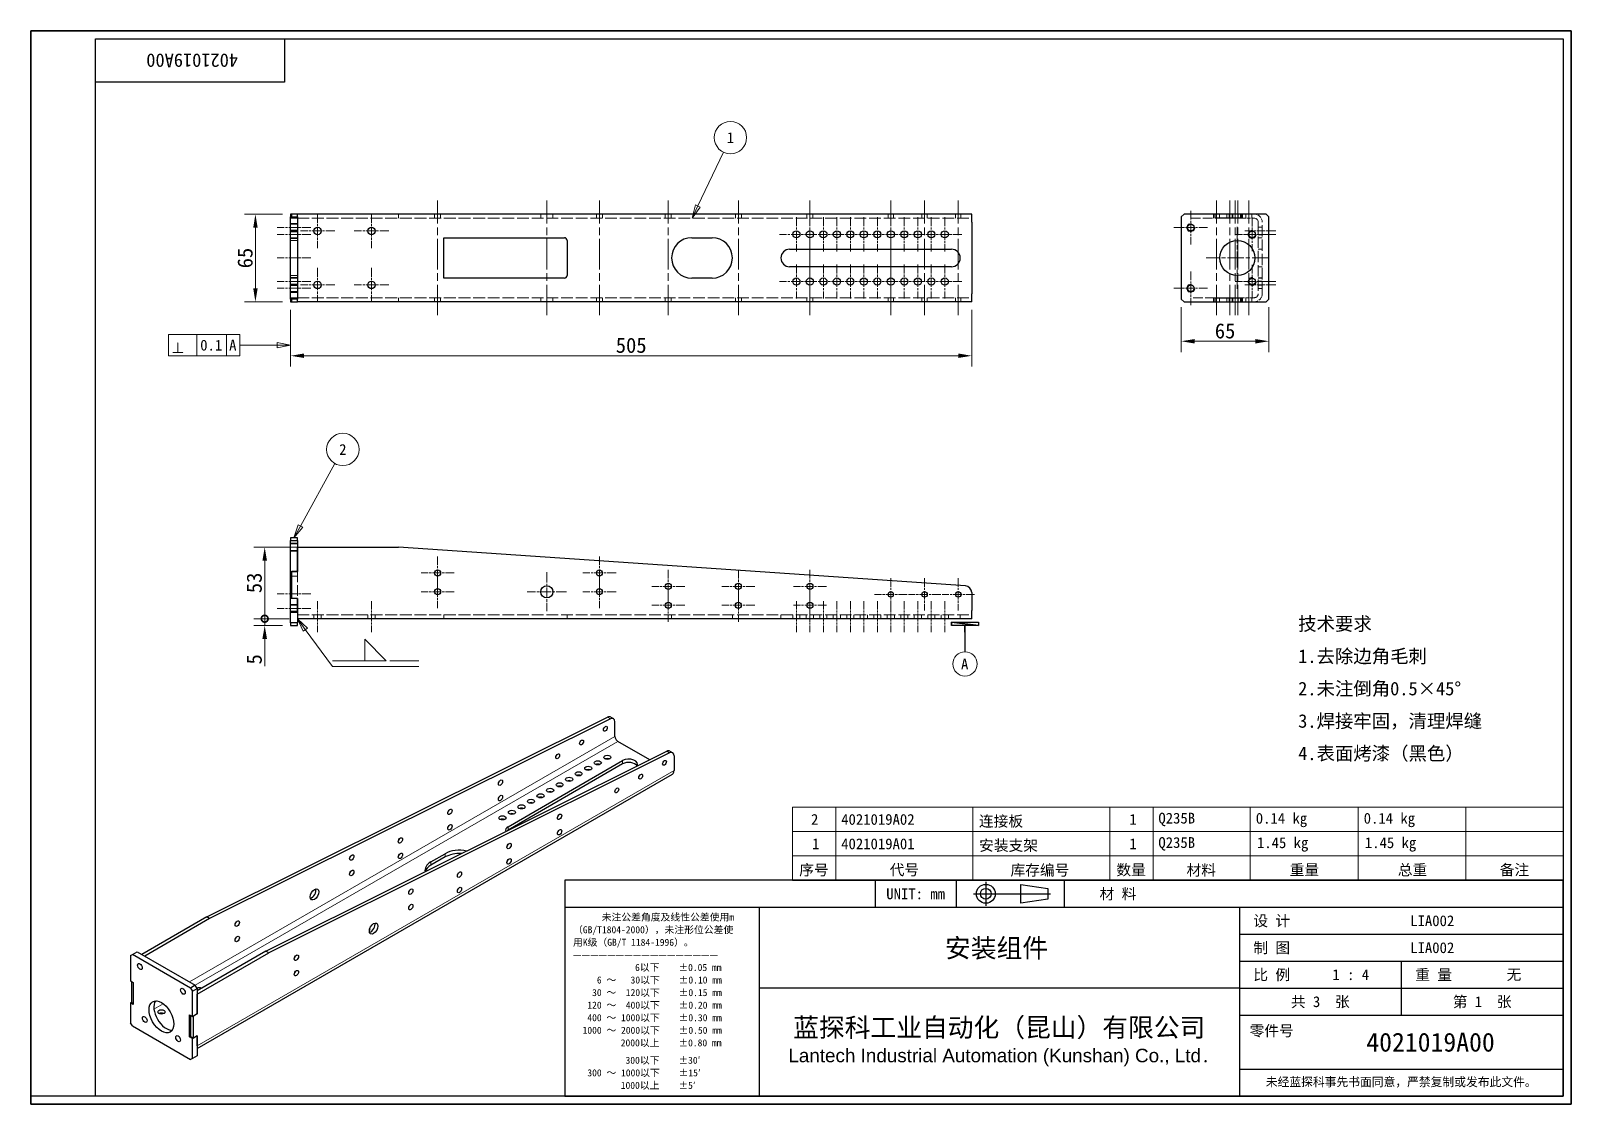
# Model space of a CAD drawing. Header units: millimetres. Extents: x 24 to 1166, y 22 to 818.
import ezdxf
from ezdxf.enums import TextEntityAlignment as Align

# ---------------------------------------------------------------- set-up
doc = ezdxf.new("R2010")
doc.units = ezdxf.units.MM
doc.header["$LTSCALE"] = 4
doc.linetypes.add('CHAIN', pattern=[0.3543, 0.2362, -0.0295, 0.0591, -0.0295])
doc.linetypes.add('DASHED', pattern=[0.2067, 0.1654, -0.0413])
for name, color, linetype, lineweight in [('1', 7, 'Continuous', 18), ('可见 (ISO)', 7, 'Continuous', 25), ('可见窄的 (ISO)', 7, 'Continuous', 18), ('图框 (ISO)', 7, 'Continuous', 35), ('标题 (ISO)', 7, 'Continuous', 25)]:
    doc.layers.add(name, color=color, linetype=linetype, lineweight=lineweight)
for name, color, linetype, lineweight, true_color in [('中心标记 (ISO)', 1, 'CHAIN', 18, 0xff0000), ('中心线 (ISO)', 1, 'CHAIN', 18, 0xff0000), ('尺寸 (ISO)', 7, 'Continuous', 18, 0x008000), ('符号 (ISO)', 7, 'Continuous', 18, 0x008000), ('隐藏 (ISO)', 5, 'DASHED', 18, 0x0000ff)]:
    doc.layers.add(name, color=color, linetype=linetype, lineweight=lineweight, true_color=true_color)
doc.styles.add('文本样式100', font='AIGDT___.TTF')
doc.styles.add('文本样式164', font='SimSun.ttf')
doc.styles.add('文本样式165', font='SimSun.ttf')
doc.styles.add('文本样式74', font='SimSun.ttf')
doc.styles.add('最新国标', font='simfang.ttf')
doc.styles.add('注释文本 (ISO)', font='simfang.ttf')
doc.dimstyles.new('默认 (GB)', dxfattribs={"dimscale": 4, "dimtxt": 2.8, "dimasz": 2.5, "dimexe": 2, "dimexo": 1.5, "dimgap": 0.5, "dimtad": 1, "dimtoh": 1, "dimdsep": 46, "dimtxsty": '最新国标', "dimcen": 0.09, "dimdle": 10, "dimclrd": 256, "dimclre": 256, "dimclrt": 256, "dimaunit": 1, "dimadec": 3, "dimazin": 2, "dimtfac": 0.535714, "dimtmove": 0, "dimatfit": 3, "dimfxl": 0, "dimtolj": 1, "dimtzin": 0, "dimlwd": -1, "dimlwe": -1, "dimarcsym": 0})

# ---------------------------------------------------------------- blocks, each defined once
blk = doc.blocks.new('图框 最新国标')
at = {"layer": '图框 (ISO)'}
for p, q in [((6, 7), (6, 204.5)), ((6, 204.5), (291.5, 204.5)), ((291.5, 204.5), (291.5, 5.5)), ((6, 7), (6, 5.5)), ((6, 7), (6, 5.5)), ((291.5, 5.5), (6, 5.5))]:
    blk.add_line(p, q, dxfattribs=at)
at = {"layer": '图框 (ISO)', "color": 7, "linetype": 'Continuous', "lineweight": 25}
for p, q in [((18, 203), (290, 203)), ((18, 7), (18, 203)), ((18, 203), (290, 203)), ((53, 203), (53, 195)), ((290, 203), (290, 7)), ((290, 203), (290, 7)), ((53, 195), (18, 195)), ((290, 7), (6, 7)), ((290, 7), (18, 7))]:
    blk.add_line(p, q, dxfattribs=at)
at = {"layer": '图框 (ISO)', "style": '文本样式74'}
blk.add_attdef('零件代号_001', (44.41, 200.25), '', height=2.5, rotation=180, dxfattribs=at)
blk = doc.blocks.new('标题栏 最新国标')
at = {"layer": '标题 (ISO)'}
for p, q in [((381.98, -183.84), (196.98, -183.84)), ((196.98, -183.84), (196.98, -223.84)), ((254.48, -183.84), (254.48, -188.84)), ((269.48, -183.84), (269.48, -188.84)), ((281.48, -188.09), (281.48, -184.59)), ((281.48, -184.59), (286.48, -185.34)), ((286.48, -185.34), (286.48, -187.34)), ((289.48, -183.84), (289.48, -188.84)), ((381.98, -223.84), (381.98, -183.84)), ((383.48, -183.84), (383.48, -225.34)), ((286.48, -187.34), (281.48, -188.09)), ((196.98, -188.84), (381.98, -188.84)), ((232.98, -188.84), (232.98, -223.84)), ((321.98, -188.84), (321.98, -223.84)), ((321.98, -193.84), (381.98, -193.84)), ((321.98, -198.84), (381.98, -198.84)), ((351.98, -198.84), (351.98, -208.84)), ((321.98, -203.84), (232.98, -203.84)), ((321.98, -203.84), (381.98, -203.84)), ((321.98, -208.84), (381.98, -208.84)), ((321.98, -218.84), (381.98, -218.84)), ((196.98, -223.84), (381.98, -223.84)), ((383.48, -225.34), (196.98, -225.34))]:
    blk.add_line(p, q, dxfattribs=at)
at = {"layer": '标题 (ISO)', "linetype": 'CHAIN', "ltscale": 5.000333}
blk.add_line((274.98, -184.09), (274.98, -188.59), dxfattribs=at)
at = {"layer": '标题 (ISO)', "linetype": 'CHAIN', "ltscale": 15.834605}
blk.add_line((272.73, -186.34), (286.98, -186.34), dxfattribs=at)
at = {"layer": '标题 (ISO)'}
for radius in [1.75, 1]:
    blk.add_circle((274.98, -186.34), radius, dxfattribs=at)
at = {"layer": '1', "style": '文本样式164'}
for s, p in [('UNIT: mm', (261.98, -186.34)), ('材 料', (299.48, -186.34)), ('设 计', (327.98, -191.34)), ('制 图', (327.98, -196.34)), ('比 例', (327.98, -201.34)), ('重 量', (357.98, -201.34)), ('共 3  张', (336.98, -206.34)), ('第 1  张', (366.98, -206.34))]:
    blk.add_text(s, height=2, dxfattribs=at).set_placement(p, align=Align.MIDDLE_CENTER)
at = {"layer": '标题 (ISO)', "char_height": 2, "style": '注释文本 (ISO)'}
for s, insert, attachment_point, line_spacing_factor in [('{\\fSimSun|b0|i0|c134|p2;\\H0.65x;      未注公差角度及线性公差使用m\\P（GB/T1804-2000），未注形位公差使\\P用K级（GB/T 1184-1996）。\\P—————————————————\\P             6以下    ±0.05 mm\\P     6 ～   30以下    ±0.10 mm\\P    30 ～  120以下    ±0.15 mm\\P   120 ～  400以下    ±0.20 mm\\P   400 ～ 1000以下    ±0.30 mm\\P  1000 ～ 2000以下    ±0.50 mm\\P          2000以上    ±0.80 mm\\P\\H0.38462x;\\P\\H2.6x;           300以下    ±30′\\P   300 ～ 1000以下    ±15′\\P          1000以上    ±5′}', (198.48, -206.34), 4, 1.075116), ('{\\fMicrosoft YaHei|b0|i0|c134|p34;\\H1.75x;蓝探科工业自动化（昆山）有限公司\\P\\fArial|b0|i0|c0|p34;\\H0.71429x;Lantech Industrial Automation (Kunshan) Co., Ltd\\fFangSong|b0|i0|c134|p49;.\\H1.15195x; }', (277.48, -213.84), 5, 0.978695)]:
    blk.add_mtext(s, dxfattribs=dict(at, insert=insert, attachment_point=attachment_point, line_spacing_factor=line_spacing_factor))
at = {"layer": '标题 (ISO)', "attachment_point": 5, "style": '注释文本 (ISO)'}
for s, insert, char_height in [('\\fFangSong|b0|i0;零件号', (327.98, -211.84), 2), ('\\fSimSun|b0|i0;{\\H1.6000;未经蓝探科事先书面同意，严禁复制或发布此文件。}', (351.98, -221.34), 1.6)]:
    blk.add_mtext(s, dxfattribs=dict(at, insert=insert, char_height=char_height))
at = {"layer": '标题 (ISO)', "style": '注释文本 (ISO)'}
blk.add_attdef('材料', text='', height=2, dxfattribs=at).set_placement((324.48, -186.34), align=Align.MIDDLE_CENTER)
at = {"layer": '标题 (ISO)'}
for tag, p, height, style in [('设计人_001', (353.65, -192.33), 2, '注释文本 (ISO)'), ('库存编号_001', (267.43, -198.14), 3.5, '文本样式165'), ('设计人_001', (353.65, -197.33), 2, '注释文本 (ISO)'), ('视图比例_001', (339.22, -202.33), 2, '注释文本 (ISO)'), ('质量\\P3;_001', (371.53, -202.3), 2, '注释文本 (ISO)'), ('零件代号_001', (345.51, -215.59), 3.5, '文本样式165')]:
    blk.add_attdef(tag, p, '', height=height, dxfattribs=dict(at, style=style))
blk = doc.blocks.new('*D5')
at = {"layer": 'Defpoints', "color": 0, "transparency": 16777216}
for p in [(216.6, 617), (721.6, 617), (721.6, 577)]:
    blk.add_point(p, dxfattribs=at)
at = {"layer": '尺寸 (ISO)', "color": 116, "true_color": 0x00803f, "transparency": 16777216}
for p, q in [((216.6, 611), (216.6, 569)), ((721.6, 611), (721.6, 569)), ((226.6, 577), (711.6, 577))]:
    blk.add_line(p, q, dxfattribs=at)
for points in [[(226.6, 578.7), (226.6, 575.4), (216.6, 577)], [(711.6, 578.7), (711.6, 575.4), (721.6, 577)]]:
    blk.add_solid(points, dxfattribs=at)
at = {"layer": '尺寸 (ISO)', "transparency": 16777216, "insert": (469.1, 584.7), "char_height": 11.2, "attachment_point": 5, "style": '最新国标'}
blk.add_mtext('\\A1;505', dxfattribs=at)
blk = doc.blocks.new('_DotSmall')
at = {"color": 0, "linetype": 'ByBlock', "const_width": 0.5}
blk.add_lwpolyline([(-0.0625, 0, 1), (0.0625, 0, 1)], format="xyb", close=True, dxfattribs=at)
blk = doc.blocks.new('*D6')
at = {"layer": 'Defpoints', "color": 0, "transparency": 16777216}
for p in [(197.4, 382), (216.6, 377), (221.6, 382)]:
    blk.add_point(p, dxfattribs=at)
at = {"layer": '尺寸 (ISO)', "color": 116, "true_color": 0x00803f, "transparency": 16777216}
for p, q in [((197.4, 382), (197.4, 402)), ((215.6, 382), (189.4, 382)), ((210.6, 377), (189.4, 377)), ((197.4, 382), (197.4, 377)), ((197.4, 367), (197.4, 346.8))]:
    blk.add_line(p, q, dxfattribs=at)
blk.add_solid([(195.7, 367), (199.1, 367), (197.4, 377)], dxfattribs=at)
at = {"layer": '尺寸 (ISO)', "color": 116, "true_color": 0x00803f, "transparency": 16777216, "xscale": 10, "yscale": 10, "zscale": 10, "rotation": 270}
blk.add_blockref('_DotSmall', (197.4, 382), dxfattribs=at)
at = {"layer": '尺寸 (ISO)', "transparency": 16777216, "insert": (189.7, 351.9), "char_height": 11.2, "attachment_point": 5, "rotation": 90, "style": '最新国标'}
blk.add_mtext('\\A1;5', dxfattribs=at)
blk = doc.blocks.new('*D8')
at = {"layer": 'Defpoints', "color": 0, "transparency": 16777216}
for p in [(197.4, 435), (221.6, 435), (221.6, 382)]:
    blk.add_point(p, dxfattribs=at)
at = {"layer": '尺寸 (ISO)', "color": 116, "true_color": 0x00803f, "transparency": 16777216}
for p, q in [((215.6, 435), (189.4, 435)), ((197.4, 382), (197.4, 425)), ((215.6, 382), (189.4, 382))]:
    blk.add_line(p, q, dxfattribs=at)
blk.add_solid([(195.7, 425), (199.1, 425), (197.4, 435)], dxfattribs=at)
at = {"layer": '尺寸 (ISO)', "color": 116, "true_color": 0x00803f, "transparency": 16777216, "xscale": 10, "yscale": 10, "zscale": 10, "rotation": 270}
blk.add_blockref('_DotSmall', (197.4, 382), dxfattribs=at)
at = {"layer": '尺寸 (ISO)', "transparency": 16777216, "insert": (189.7, 408.6), "char_height": 11.2, "attachment_point": 5, "rotation": 90, "style": '最新国标'}
blk.add_mtext('\\A1;53', dxfattribs=at)
blk = doc.blocks.new('焊接符号标识符1')
at = {"layer": '符号 (ISO)'}
for p, q in [((56.88, 93.49), (55.4, 95.5)), ((57.28, 93.78), (55.4, 95.5)), ((55.4, 95.5), (56.47, 93.19)), ((56.47, 93.19), (57.28, 93.78)), ((56.88, 93.49), (61.89, 86.65)), ((71.89, 87.7), (67.89, 91.7)), ((67.89, 91.7), (67.89, 87.7)), ((61.89, 86.65), (77.89, 86.65)), ((67.89, 87.7), (71.89, 87.7))]:
    blk.add_line(p, q, dxfattribs=at)
at = {"layer": '符号 (ISO)', "linetype": 'DASHED', "ltscale": 12.901145}
blk.add_line((61.89, 87.7), (77.89, 87.7), dxfattribs=at)
at = {"layer": '符号 (ISO)', "flags": 128}
blk.add_lwpolyline([(57.28, 93.78), (55.4, 95.5), (56.47, 93.19), (57.28, 93.78)], dxfattribs=at)
at = {"layer": '符号 (ISO)'}
blk.add_solid([(57.28, 93.78), (55.4, 95.5), (56.47, 93.19), (57.28, 93.78)], dxfattribs=at)
blk = doc.blocks.new('*D10')
at = {"layer": 'Defpoints', "color": 0, "transparency": 16777216}
for p in [(876.9, 619), (941.9, 619), (941.9, 587.8)]:
    blk.add_point(p, dxfattribs=at)
at = {"layer": '尺寸 (ISO)', "color": 116, "true_color": 0x00803f, "transparency": 16777216}
for p, q in [((876.9, 613), (876.9, 579.8)), ((941.9, 613), (941.9, 579.8)), ((886.9, 587.8), (931.9, 587.8))]:
    blk.add_line(p, q, dxfattribs=at)
for points in [[(886.9, 589.4), (886.9, 586.1), (876.9, 587.8)], [(931.9, 589.4), (931.9, 586.1), (941.9, 587.8)]]:
    blk.add_solid(points, dxfattribs=at)
at = {"layer": '尺寸 (ISO)', "transparency": 16777216, "insert": (909.4, 595.4), "char_height": 11.2, "attachment_point": 5, "style": '最新国标'}
blk.add_mtext('\\A1;65', dxfattribs=at)
blk = doc.blocks.new('*D11')
at = {"layer": 'Defpoints', "color": 0, "transparency": 16777216}
for p in [(190.5, 682), (216.6, 682), (216.6, 617)]:
    blk.add_point(p, dxfattribs=at)
at = {"layer": '尺寸 (ISO)', "color": 116, "true_color": 0x00803f, "transparency": 16777216}
for p, q in [((210.6, 682), (182.5, 682)), ((190.5, 627), (190.5, 672)), ((210.6, 617), (182.5, 617))]:
    blk.add_line(p, q, dxfattribs=at)
for points in [[(188.9, 672), (192.2, 672), (190.5, 682)], [(188.9, 627), (192.2, 627), (190.5, 617)]]:
    blk.add_solid(points, dxfattribs=at)
at = {"layer": '尺寸 (ISO)', "transparency": 16777216, "insert": (182.9, 649.5), "char_height": 11.2, "attachment_point": 5, "rotation": 90, "style": '最新国标'}
blk.add_mtext('\\A1;65', dxfattribs=at)
blk = doc.blocks.new('明细栏')
at = {"layer": '符号 (ISO)'}
for p, q in [((290, 60.58), (147.2, 60.58)), ((147.2, 60.58), (147.2, 51.53)), ((155.2, 60.58), (155.2, 51.53)), ((180.6, 60.58), (180.6, 51.53)), ((206, 60.58), (206, 51.53)), ((214, 60.58), (214, 51.53)), ((232, 60.58), (232, 51.53)), ((252, 60.58), (252, 51.53)), ((272, 60.58), (272, 51.53)), ((290, 60.58), (290, 51.53)), ((290, 56.05), (147.2, 56.05)), ((290, 51.53), (147.2, 51.53)), ((147.2, 47), (147.2, 51.53)), ((155.2, 47), (155.2, 51.53)), ((180.6, 47), (180.6, 51.53)), ((206, 47), (206, 51.53)), ((214, 47), (214, 51.53)), ((232, 47), (232, 51.53)), ((252, 47), (252, 51.53)), ((272, 47), (272, 51.53)), ((290, 47), (290, 51.53)), ((290, 47), (147.2, 47))]:
    blk.add_line(p, q, dxfattribs=at)
at = {"layer": '符号 (ISO)', "char_height": 2, "attachment_point": 7, "style": '注释文本 (ISO)'}
for s, insert in [('2', (150.61, 57.3)), ('4021019A02', (156.2, 57.27)), ('连接板', (181.73, 56.75)), ('1', (209.61, 57.3)), ('Q235B', (214.99, 57.03)), ('0.14 kg', (233.04, 56.85)), ('0.14 kg', (253.04, 56.85)), ('1', (150.81, 52.77)), ('4021019A01', (156.2, 52.74)), ('安装支架', (181.76, 52.24)), ('1', (209.61, 52.77)), ('Q235B', (214.99, 52.51)), ('1.45 kg', (233.26, 52.32)), ('1.45 kg', (253.26, 52.32)), ('序号', (148.42, 47.71)), ('代号', (165.19, 47.73)), ('库存编号', (187.58, 47.66)), ('数量', (207.21, 47.72)), ('材料', (220.21, 47.68)), ('重量', (239.33, 47.78)), ('总重', (259.36, 47.75)), ('备注', (278.25, 47.74))]:
    blk.add_mtext(s, dxfattribs=dict(at, insert=insert))
blk = doc.blocks.new('引出序号1')
at = {"layer": '符号 (ISO)'}
for p, q in [((129.64, 172.02), (134.39, 182)), ((129.19, 172.23), (128.57, 169.76)), ((129.64, 172.02), (128.57, 169.76)), ((128.57, 169.76), (130.09, 171.8)), ((130.09, 171.8), (129.19, 172.23))]:
    blk.add_line(p, q, dxfattribs=at)
at = {"layer": '符号 (ISO)', "flags": 128}
blk.add_lwpolyline([(129.19, 172.23), (128.57, 169.76), (130.09, 171.8), (129.19, 172.23)], dxfattribs=at)
at = {"layer": '符号 (ISO)'}
blk.add_circle((135.67, 184.7), 3, dxfattribs=at)
blk.add_solid([(129.19, 172.23), (128.57, 169.76), (130.09, 171.8), (129.19, 172.23)], dxfattribs=at)
at = {"layer": '符号 (ISO)', "insert": (135.67, 184.7), "char_height": 2, "attachment_point": 5, "style": '注释文本 (ISO)'}
blk.add_mtext('1', dxfattribs=at)
blk = doc.blocks.new('引出序号2')
at = {"layer": '符号 (ISO)'}
for p, q in [((55.98, 112.69), (62.38, 124.26)), ((55.55, 112.93), (54.77, 110.5)), ((55.98, 112.69), (54.77, 110.5)), ((54.77, 110.5), (56.42, 112.45)), ((56.42, 112.45), (55.55, 112.93))]:
    blk.add_line(p, q, dxfattribs=at)
at = {"layer": '符号 (ISO)', "flags": 128}
blk.add_lwpolyline([(55.55, 112.93), (54.77, 110.5), (56.42, 112.45), (55.55, 112.93)], dxfattribs=at)
at = {"layer": '符号 (ISO)'}
blk.add_circle((63.83, 126.88), 3, dxfattribs=at)
blk.add_solid([(55.55, 112.93), (54.77, 110.5), (56.42, 112.45), (55.55, 112.93)], dxfattribs=at)
at = {"layer": '符号 (ISO)', "insert": (63.83, 126.88), "char_height": 2, "attachment_point": 5, "style": '注释文本 (ISO)'}
blk.add_mtext('2', dxfattribs=at)
blk = doc.blocks.new('基准标识符号1')
at = {"layer": '符号 (ISO)', "lineweight": 25}
for p, q in [((179.14, 93), (179.14, 94.25)), ((179.14, 94.25), (179.14, 93)), ((179.14, 93), (179.14, 89.37))]:
    blk.add_line(p, q, dxfattribs=at)
at = {"layer": '符号 (ISO)', "lineweight": 25, "flags": 128}
for points in [[(176.64, 94.88), (181.64, 94.88), (181.64, 94.25), (176.64, 94.88)], [(176.64, 94.88), (181.64, 94.25), (181.64, 94.25), (176.64, 94.88)], [(176.64, 94.88), (181.64, 94.25), (176.64, 94.25), (176.64, 94.88)], [(176.64, 94.88), (176.64, 94.25), (176.64, 94.88), (176.64, 94.88)]]:
    blk.add_lwpolyline(points, dxfattribs=at)
at = {"layer": '符号 (ISO)'}
blk.add_circle((179.14, 87.13), 2.25, dxfattribs=at)
for points in [[(176.64, 94.88), (181.64, 94.88), (181.64, 94.25), (176.64, 94.88)], [(176.64, 94.88), (181.64, 94.25), (181.64, 94.25), (176.64, 94.88)], [(176.64, 94.88), (181.64, 94.25), (176.64, 94.25), (176.64, 94.88)], [(176.64, 94.88), (176.64, 94.25), (176.64, 94.88)]]:
    blk.add_solid(points, dxfattribs=at)
at = {"layer": '符号 (ISO)', "insert": (178.41, 86.1), "char_height": 2, "attachment_point": 7, "style": '注释文本 (ISO)'}
blk.add_mtext('A', dxfattribs=at)
blk = doc.blocks.new('GDT 标识符号(&T)1')
at = {"layer": '符号 (ISO)'}
for p, q in [((31.5, 148.22), (44.75, 148.22)), ((31.5, 148.22), (31.5, 144.22)), ((36.76, 148.22), (36.76, 144.22)), ((42.25, 148.22), (42.25, 144.22)), ((44.75, 148.22), (44.75, 144.22)), ((49.75, 146.22), (44.75, 146.22)), ((51.65, 146.22), (49.75, 146.22)), ((54.15, 146.22), (51.65, 146.72)), ((51.65, 146.72), (51.65, 145.72)), ((51.65, 146.22), (54.15, 146.22)), ((51.65, 145.72), (54.15, 146.22)), ((31.5, 144.22), (44.75, 144.22))]:
    blk.add_line(p, q, dxfattribs=at)
at = {"layer": '符号 (ISO)', "flags": 128}
blk.add_lwpolyline([(51.65, 145.72), (54.15, 146.22), (51.65, 146.72), (51.65, 145.72)], dxfattribs=at)
at = {"layer": '符号 (ISO)'}
blk.add_solid([(51.65, 145.72), (54.15, 146.22), (51.65, 146.72), (51.65, 145.72)], dxfattribs=at)
at = {"layer": '符号 (ISO)', "char_height": 2, "attachment_point": 7}
for s, insert, style in [('b', (32.16, 144.75), '文本样式100'), ('0.1', (37.4, 145.19), '注释文本 (ISO)'), ('A', (42.76, 145.22), '注释文本 (ISO)')]:
    blk.add_mtext(s, dxfattribs=dict(at, insert=insert, style=style))

msp = doc.modelspace()

# ---------------------------------------------------------------- linework, layer by layer
at = {"layer": '中心标记 (ISO)', "ltscale": 7.083847}
for p, q in [((236.597, 682.292), (236.597, 656.792)), ((276.597, 682.292), (276.597, 656.792)), ((249.347, 669.542), (223.847, 669.542)), ((289.347, 669.542), (263.847, 669.542)), ((236.597, 642.292), (236.597, 616.792)), ((276.597, 642.292), (276.597, 616.792)), ((249.347, 629.542), (223.847, 629.542)), ((289.347, 629.542), (263.847, 629.542))]:
    msp.add_line(p, q, dxfattribs=at)
at = {"layer": '中心标记 (ISO)', "ltscale": 7.028287}
for p, q in [((591.597, 679.692), (591.597, 654.392)), ((601.597, 679.692), (601.597, 654.392)), ((611.597, 679.692), (611.597, 654.392)), ((621.597, 679.692), (621.597, 654.392)), ((631.597, 679.692), (631.597, 654.392)), ((641.597, 679.692), (641.597, 654.392)), ((651.597, 679.692), (651.597, 654.392)), ((661.597, 679.692), (661.597, 654.392)), ((671.597, 679.692), (671.597, 654.392)), ((681.597, 679.692), (681.597, 654.392)), ((691.597, 679.692), (691.597, 654.392)), ((701.597, 679.692), (701.597, 654.392)), ((604.247, 667.042), (578.947, 667.042)), ((614.247, 667.042), (588.947, 667.042)), ((624.247, 667.042), (598.947, 667.042)), ((634.247, 667.042), (608.947, 667.042)), ((644.247, 667.042), (618.947, 667.042)), ((654.247, 667.042), (628.947, 667.042)), ((664.247, 667.042), (638.947, 667.042)), ((674.247, 667.042), (648.947, 667.042)), ((684.247, 667.042), (658.947, 667.042)), ((694.247, 667.042), (668.947, 667.042)), ((704.247, 667.042), (678.947, 667.042)), ((714.247, 667.042), (688.947, 667.042)), ((591.597, 644.692), (591.597, 619.392)), ((601.597, 644.692), (601.597, 619.392)), ((611.597, 644.692), (611.597, 619.392)), ((621.597, 644.692), (621.597, 619.392)), ((631.597, 644.692), (631.597, 619.392)), ((641.597, 644.692), (641.597, 619.392)), ((651.597, 644.692), (651.597, 619.392)), ((661.597, 644.692), (661.597, 619.392)), ((671.597, 644.692), (671.597, 619.392)), ((681.597, 644.692), (681.597, 619.392)), ((691.597, 644.692), (691.597, 619.392)), ((701.597, 644.692), (701.597, 619.392)), ((604.247, 632.042), (578.947, 632.042)), ((614.247, 632.042), (588.947, 632.042)), ((624.247, 632.042), (598.947, 632.042)), ((634.247, 632.042), (608.947, 632.042)), ((644.247, 632.042), (618.947, 632.042)), ((654.247, 632.042), (628.947, 632.042)), ((664.247, 632.042), (638.947, 632.042)), ((674.247, 632.042), (648.947, 632.042)), ((684.247, 632.042), (658.947, 632.042)), ((694.247, 632.042), (668.947, 632.042)), ((704.247, 632.042), (678.947, 632.042)), ((714.247, 632.042), (688.947, 632.042))]:
    msp.add_line(p, q, dxfattribs=at)
at = {"layer": '中心标记 (ISO)', "ltscale": 6.921889}
for p, q in [((883.949, 684.501), (883.949, 659.584)), ((929.449, 679.501), (929.449, 654.584)), ((896.407, 672.042), (871.49, 672.042)), ((941.907, 667.042), (916.99, 667.042)), ((929.449, 644.501), (929.449, 619.584)), ((883.949, 639.501), (883.949, 614.584)), ((941.907, 632.042), (916.99, 632.042)), ((896.407, 627.042), (871.49, 627.042))]:
    msp.add_line(p, q, dxfattribs=at)
at = {"layer": '中心标记 (ISO)', "ltscale": 12.778786}
for p, q in [((918.449, 672.542), (918.449, 626.542)), ((941.449, 649.542), (895.449, 649.542))]:
    msp.add_line(p, q, dxfattribs=at)
at = {"layer": '中心标记 (ISO)', "ltscale": 6.806046}
for p, q in [((325.597, 428.262), (325.597, 403.762)), ((445.597, 428.262), (445.597, 403.762)), ((337.847, 416.012), (313.347, 416.012)), ((325.597, 414.262), (325.597, 389.762)), ((457.847, 416.012), (433.347, 416.012)), ((445.597, 414.262), (445.597, 389.762)), ((496.597, 418.262), (496.597, 393.762)), ((548.597, 418.262), (548.597, 393.762)), ((601.597, 418.262), (601.597, 393.762)), ((337.847, 402.012), (313.347, 402.012)), ((457.847, 402.012), (433.347, 402.012)), ((508.847, 406.012), (484.347, 406.012)), ((496.597, 404.262), (496.597, 379.762)), ((560.847, 406.012), (536.347, 406.012)), ((548.597, 404.262), (548.597, 379.762)), ((613.847, 406.012), (589.347, 406.012)), ((601.597, 404.262), (601.597, 379.762)), ((508.847, 392.012), (484.347, 392.012)), ((560.847, 392.012), (536.347, 392.012)), ((613.847, 392.012), (589.347, 392.012))]:
    msp.add_line(p, q, dxfattribs=at)
at = {"layer": '中心标记 (ISO)', "ltscale": 8.056153}
for p, q in [((406.597, 416.512), (406.597, 387.512)), ((421.097, 402.012), (392.097, 402.012))]:
    msp.add_line(p, q, dxfattribs=at)
at = {"layer": '中心标记 (ISO)', "ltscale": 6.667144}
for p, q in [((661.597, 412.012), (661.597, 388.012)), ((686.597, 412.012), (686.597, 388.012)), ((711.597, 412.012), (711.597, 388.012)), ((673.597, 400.012), (649.597, 400.012)), ((698.597, 400.012), (674.597, 400.012)), ((723.597, 400.012), (699.597, 400.012))]:
    msp.add_line(p, q, dxfattribs=at)
at = {"layer": '中心线 (ISO)', "ltscale": 23.990969}
for p, q in [((325.597, 607.042), (325.597, 692.042)), ((406.597, 607.042), (406.597, 692.042)), ((445.597, 607.042), (445.597, 692.042)), ((496.597, 607.042), (496.597, 692.042)), ((548.597, 607.042), (548.597, 692.042)), ((601.597, 607.042), (601.597, 692.042)), ((661.597, 607.042), (661.597, 692.042)), ((686.597, 607.042), (686.597, 692.042)), ((711.597, 607.042), (711.597, 692.042)), ((902.949, 607.042), (902.949, 692.042)), ((912.949, 607.042), (912.949, 692.042)), ((916.949, 607.042), (916.949, 692.042)), ((918.949, 607.042), (918.949, 692.042)), ((926.949, 607.042), (926.949, 692.042))]:
    msp.add_line(p, q, dxfattribs=at)
at = {"layer": '中心线 (ISO)', "ltscale": 6.944946}
for p, q in [((231.597, 672.042), (206.597, 672.042)), ((231.597, 667.042), (206.597, 667.042)), ((231.597, 649.542), (206.597, 649.542)), ((231.597, 632.042), (206.597, 632.042)), ((231.597, 627.042), (206.597, 627.042)), ((231.597, 435.012), (206.597, 435.012)), ((231.597, 400.512), (206.597, 400.512)), ((231.597, 389.512), (206.597, 389.512))]:
    msp.add_line(p, q, dxfattribs=at)
at = {"layer": '中心线 (ISO)', "ltscale": 6.389343}
for p, q in [((923.949, 669.542), (946.949, 669.542)), ((923.949, 667.042), (946.949, 667.042)), ((923.949, 632.042), (946.949, 632.042)), ((923.949, 629.542), (946.949, 629.542)), ((236.597, 395.012), (236.597, 372.012)), ((276.597, 395.012), (276.597, 372.012)), ((591.597, 395.012), (591.597, 372.012)), ((601.597, 395.012), (601.597, 372.012)), ((611.597, 395.012), (611.597, 372.012)), ((621.597, 395.012), (621.597, 372.012)), ((631.597, 395.012), (631.597, 372.012)), ((641.597, 395.012), (641.597, 372.012)), ((651.597, 395.012), (651.597, 372.012)), ((661.597, 395.012), (661.597, 372.012)), ((671.597, 395.012), (671.597, 372.012)), ((681.597, 395.012), (681.597, 372.012)), ((691.597, 395.012), (691.597, 372.012)), ((701.597, 395.012), (701.597, 372.012))]:
    msp.add_line(p, q, dxfattribs=at)
at = {"layer": '可见 (ISO)'}
for p, q in [((221.597, 682.042), (216.597, 682.042)), ((216.597, 682.042), (216.597, 680.042)), ((216.597, 680.042), (221.597, 680.042)), ((216.597, 619.042), (216.597, 680.042)), ((721.597, 682.042), (221.597, 682.042)), ((221.597, 680.042), (221.597, 682.042)), ((221.597, 680.042), (221.597, 619.042)), ((721.597, 676.042), (721.597, 682.042)), ((721.597, 676.042), (721.597, 623.042)), ((876.949, 680.042), (878.949, 682.042)), ((876.949, 680.042), (876.949, 619.042)), ((901.949, 682.042), (878.949, 682.042)), ((921.949, 682.042), (901.949, 682.042)), ((901.949, 679.042), (901.949, 682.042)), ((921.949, 679.042), (901.949, 679.042)), ((939.949, 682.042), (921.949, 682.042)), ((921.949, 682.042), (921.949, 679.042)), ((939.949, 682.042), (941.949, 680.042)), ((941.949, 619.042), (941.949, 680.042)), ((330.097, 664.542), (419.597, 664.542)), ((330.097, 634.542), (330.097, 664.542)), ((421.597, 662.542), (421.597, 636.542)), ((514.097, 664.542), (529.097, 664.542)), ((586.597, 656.042), (706.597, 656.042)), ((706.597, 643.042), (586.597, 643.042)), ((419.597, 634.542), (330.097, 634.542)), ((529.097, 634.542), (514.097, 634.542)), ((221.597, 619.042), (216.597, 619.042)), ((216.597, 619.042), (216.597, 617.042)), ((216.597, 617.042), (221.597, 617.042)), ((221.597, 617.042), (221.597, 619.042)), ((721.597, 617.042), (221.597, 617.042)), ((721.597, 617.042), (721.597, 623.042)), ((878.949, 617.042), (876.949, 619.042)), ((878.949, 617.042), (901.949, 617.042)), ((901.949, 620.042), (921.949, 620.042)), ((901.949, 617.042), (901.949, 620.042)), ((901.949, 617.042), (921.949, 617.042)), ((921.949, 620.042), (921.949, 617.042)), ((921.949, 617.042), (939.949, 617.042)), ((941.949, 619.042), (939.949, 617.042)), ((221.597, 442.012), (216.597, 442.012)), ((216.597, 442.012), (216.597, 440.012)), ((216.597, 440.012), (221.597, 440.012)), ((216.597, 417.012), (216.597, 440.012)), ((221.597, 440.012), (221.597, 442.012)), ((221.597, 440.012), (221.597, 417.012)), ((221.597, 435.012), (296.597, 435.012)), ((221.597, 417.012), (221.597, 435.012)), ((716.938, 406.33), (296.597, 435.012)), ((216.597, 397.012), (216.597, 417.012)), ((216.597, 417.012), (221.597, 417.012)), ((221.597, 417.012), (217.597, 417.012)), ((217.597, 397.012), (217.597, 417.012)), ((721.597, 401.341), (721.597, 388.012)), ((216.597, 379.012), (216.597, 397.012)), ((221.597, 397.012), (216.597, 397.012)), ((221.597, 397.012), (217.597, 397.012)), ((221.597, 388.012), (221.597, 397.012)), ((221.597, 397.012), (221.597, 379.012)), ((221.597, 379.012), (216.597, 379.012)), ((216.597, 379.012), (216.597, 377.012)), ((216.597, 377.012), (221.597, 377.012)), ((721.597, 382.012), (221.597, 382.012)), ((221.597, 377.012), (221.597, 379.012)), ((721.597, 382.012), (721.597, 388.012)), ((154.425, 160.833), (451.651, 309.017)), ((453.91, 309.135), (456.031, 307.91)), ((453.772, 307.792), (156.546, 159.608)), ((457.067, 294.738), (457.067, 305.622)), ((482.849, 277.403), (459.188, 291.064)), ((198.266, 135.521), (495.491, 283.706)), ((497.613, 282.481), (200.387, 134.296)), ((377.871, 227.785), (462.724, 276.775)), ((462.724, 274.326), (377.871, 225.336)), ((497.751, 283.824), (499.872, 282.599)), ((500.907, 280.31), (500.907, 269.427)), ((147.354, 63.273), (499.665, 266.68)), ((320.595, 201.657), (331.202, 207.781)), ((331.202, 205.332), (320.595, 199.208)), ((154.425, 160.833), (106.342, 133.072)), ((156.546, 159.608), (154.425, 160.833)), ((156.546, 159.608), (108.463, 131.847)), ((97.857, 132.255), (99.271, 133.072)), ((97.857, 132.255), (97.857, 113.476)), ((99.271, 133.072), (102.806, 135.113)), ((142.404, 108.169), (99.271, 133.072)), ((102.806, 135.113), (145.94, 110.21)), ((198.266, 135.521), (147.354, 106.127)), ((147.354, 103.678), (200.387, 134.296)), ((200.387, 134.296), (198.266, 135.521)), ((97.857, 113.476), (99.978, 112.251)), ((98.564, 113.068), (98.564, 97.554)), ((99.978, 112.251), (99.978, 95.921)), ((145.94, 110.21), (142.404, 108.169)), ((142.404, 108.169), (143.819, 105.719)), ((143.819, 105.719), (147.354, 107.76)), ((143.819, 86.94), (143.819, 105.719)), ((147.354, 107.76), (145.94, 110.21)), ((147.354, 107.76), (147.354, 88.981)), ((147.354, 88.981), (147.354, 103.678)), ((97.857, 97.146), (98.564, 97.554)), ((97.857, 97.146), (97.857, 82.449)), ((99.978, 95.921), (97.857, 97.146)), ((98.564, 97.554), (99.978, 96.738)), ((99.271, 79.999), (97.857, 82.449)), ((99.271, 79.999), (142.404, 55.096)), ((141.697, 71.834), (141.697, 88.164)), ((141.697, 88.164), (143.819, 86.94)), ((142.404, 87.756), (142.404, 72.243)), ((143.819, 86.94), (147.354, 88.981)), ((147.354, 88.981), (144.526, 87.348)), ((144.526, 71.018), (144.526, 87.348)), ((141.697, 71.834), (142.404, 72.243)), ((143.819, 70.61), (141.697, 71.834)), ((142.404, 72.243), (144.526, 71.018)), ((147.354, 72.651), (143.819, 70.61)), ((143.819, 55.913), (143.819, 70.61)), ((147.354, 72.651), (144.526, 71.018)), ((147.354, 65.302), (147.354, 72.651)), ((147.354, 72.651), (147.354, 57.954)), ((147.354, 57.954), (143.819, 55.913)), ((143.819, 55.913), (142.404, 55.096))]:
    msp.add_line(p, q, dxfattribs=at)
for centre, radius in [((883.949, 672.042), 2.458), ((236.597, 669.542), 2.75), ((276.597, 669.542), 2.75), ((591.597, 667.042), 2.65), ((601.597, 667.042), 2.65), ((611.597, 667.042), 2.65), ((621.597, 667.042), 2.65), ((631.597, 667.042), 2.65), ((641.597, 667.042), 2.65), ((651.597, 667.042), 2.65), ((661.597, 667.042), 2.65), ((671.597, 667.042), 2.65), ((681.597, 667.042), 2.65), ((691.597, 667.042), 2.65), ((701.597, 667.042), 2.65), ((918.449, 649.542), 13), ((929.449, 667.042), 2.458), ((236.597, 629.542), 2.75), ((276.597, 629.542), 2.75), ((591.597, 632.042), 2.65), ((601.597, 632.042), 2.65), ((611.597, 632.042), 2.65), ((621.597, 632.042), 2.65), ((631.597, 632.042), 2.65), ((641.597, 632.042), 2.65), ((651.597, 632.042), 2.65), ((661.597, 632.042), 2.65), ((671.597, 632.042), 2.65), ((681.597, 632.042), 2.65), ((691.597, 632.042), 2.65), ((701.597, 632.042), 2.65), ((883.949, 627.042), 2.458), ((929.449, 632.042), 2.458), ((325.597, 416.012), 2.25), ((445.597, 416.012), 2.25), ((325.597, 402.012), 2.25), ((406.597, 402.012), 4.5), ((445.597, 402.012), 2.25), ((496.597, 406.012), 2.25), ((548.597, 406.012), 2.25), ((601.597, 406.012), 2.25), ((661.597, 400.012), 2), ((686.597, 400.012), 2), ((711.597, 400.012), 2), ((496.597, 392.012), 2.25), ((548.597, 392.012), 2.25), ((601.597, 392.012), 2.25)]:
    msp.add_circle(centre, radius, dxfattribs=at)
for centre, radius, start, end in [((419.597, 662.542), 2, 0, 90), ((514.097, 649.542), 15, 90, 270), ((529.097, 649.542), 15, 270, 90), ((586.597, 649.542), 6.5, 90, 270), ((706.597, 649.542), 6.5, 270, 90), ((419.597, 636.542), 2, 270, 0), ((716.597, 401.341), 5, 0, 86.096457)]:
    msp.add_arc(centre, radius, start, end, dxfattribs=at)
for centre, major_axis, start_param, end_param in [((451.41, 304.805), (2.5, 4.33), 0, 0.71726848), ((453.531, 303.58), (2.5, 4.33), 5.49778714, 7.00045378), ((459.188, 293.513), (-1.5, 2.598), 0.78539816, 2.35619449), ((444.339, 272.693), (-2.65, 0), 4.06971874, 5.35505922), ((451.41, 276.775), (-2.65, 0), 4.06971874, 5.35505922), ((467.32, 274.121), (6.5, 0), 5.87642594, 8.6393798), ((467.32, 271.672), (6.5, 0), 0.33244695, 2.35619449), ((495.251, 279.494), (2.5, 4.33), 0, 0.71726848), ((497.372, 278.269), (2.5, 4.33), 5.49778714, 7.00045378), ((430.197, 264.528), (-2.65, 0), 4.06971874, 5.35505922), ((437.268, 268.61), (-2.65, 0), 4.06971874, 5.35505922), ((496.665, 271.876), (3, -5.196), 0, 0.78539816), ((370.093, 261.67), (1.125, 1.949), 4.37255207, 5.05222589), ((408.984, 252.28), (-2.65, 0), 4.06971874, 5.35505922), ((416.055, 256.363), (-2.65, 0), 4.06971874, 5.35505922), ((423.126, 260.445), (-2.65, 0), 4.06971874, 5.35505922), ((332.616, 240.033), (1.125, 1.949), 4.37255207, 5.05222589), ((370.093, 250.239), (1.125, 1.949), 4.37255207, 5.05222589), ((387.77, 240.033), (-2.65, 0), 4.06971874, 5.35505922), ((394.841, 244.115), (-2.65, 0), 4.06971874, 5.35505922), ((401.913, 248.198), (-2.65, 0), 4.06971874, 5.35505922), ((332.616, 228.602), (1.125, 1.949), 4.37255207, 5.05222589), ((373.628, 231.868), (-2.65, 0), 4.06971874, 5.35505922), ((380.699, 235.95), (-2.65, 0), 4.06971874, 5.35505922), ((413.933, 236.359), (1.125, 1.949), 4.37255207, 5.05222589), ((295.846, 218.804), (1.125, 1.949), 4.37255207, 5.05222589), ((382.467, 225.132), (-6.5, 0), 5.49778714, 6.53019172), ((382.467, 222.682), (-6.5, 0), 5.49778714, 5.7648582), ((413.933, 224.928), (1.125, 1.949), 4.37255207, 5.05222589), ((259.784, 206.148), (1.125, 1.949), 4.37255207, 5.05222589), ((295.846, 207.373), (1.125, 1.949), 4.37255207, 5.05222589), ((341.808, 201.657), (15, 0), 1.20658207, 2.35619449), ((341.808, 199.208), (-15, 0), 4.61327489, 5.49778714), ((376.457, 214.721), (1.125, 1.949), 4.37255207, 5.05222589), ((259.784, 194.717), (1.125, 1.949), 4.37255207, 5.05222589), ((331.202, 195.534), (-15, 0), 5.49778714, 6.4161799), ((331.202, 193.084), (-15, 0), 5.49778714, 6.12983748), ((376.457, 203.29), (1.125, 1.949), 4.37255207, 5.05222589), ((339.687, 193.492), (1.125, 1.949), 4.37255207, 5.05222589), ((232.207, 178.796), (2.25, 3.897), 3.63247533, 5.79230263), ((303.625, 180.837), (1.125, 1.949), 4.37255207, 5.05222589), ((339.687, 182.062), (1.125, 1.949), 4.37255207, 5.05222589), ((303.625, 169.406), (1.125, 1.949), 4.37255207, 5.05222589), ((174.931, 157.158), (1.125, 1.949), 4.37255207, 5.05222589), ((273.573, 151.647), (2, 0), 5.51182924, 6.80224673), ((276.048, 153.484), (2.25, 3.897), 3.63247533, 5.79230263), ((174.931, 145.727), (1.125, 1.949), 4.37255207, 5.05222589), ((218.772, 131.847), (1.125, 1.949), 4.37255207, 5.05222589), ((218.772, 120.416), (1.125, 1.949), 4.37255207, 5.05222589), ((149.122, 106.74), (2.75, 0), 0.9682333, 2.31123016), ((124.373, 88.777), (-6.5, 11.258), 0.27543352, 2.86615913), ((120.838, 87.96), (-2.75, 0), 4.02261398, 5.40216398)]:
    msp.add_ellipse(centre, major_axis=major_axis, ratio=0.57735027, start_param=start_param, end_param=end_param, dxfattribs=at)
for centre, major_axis in [((449.996, 300.454), (-1, -1.732)), ((432.318, 290.247), (-1, -1.732)), ((414.64, 280.041), (-1, -1.732)), ((444.339, 275.142), (-2.65, 0)), ((451.41, 279.225), (-2.65, 0)), ((493.836, 275.142), (-1, -1.732)), ((372.214, 260.445), (-1.125, -1.949)), ((423.126, 262.895), (-2.65, 0)), ((430.197, 266.977), (-2.65, 0)), ((437.268, 271.06), (-2.65, 0)), ((476.159, 264.936), (-1, -1.732)), ((372.214, 249.014), (-1.125, -1.949)), ((401.913, 250.647), (-2.65, 0)), ((408.984, 254.73), (-2.65, 0)), ((416.055, 258.812), (-2.65, 0)), ((458.481, 254.73), (-1, -1.732)), ((334.737, 238.808), (-1.125, -1.949)), ((380.699, 238.4), (-2.65, 0)), ((387.77, 242.482), (-2.65, 0)), ((394.841, 246.565), (-2.65, 0)), ((334.737, 227.377), (-1.125, -1.949)), ((373.628, 234.317), (-2.65, 0)), ((416.055, 235.134), (-1.125, -1.949)), ((297.968, 217.579), (-1.125, -1.949)), ((416.055, 223.703), (-1.125, -1.949)), ((261.905, 204.923), (-1.125, -1.949)), ((297.968, 206.148), (-1.125, -1.949)), ((378.578, 213.497), (-1.125, -1.949)), ((261.905, 193.492), (-1.125, -1.949)), ((341.808, 192.268), (-1.125, -1.949)), ((378.578, 202.066), (-1.125, -1.949)), ((341.808, 180.837), (-1.125, -1.949)), ((234.328, 177.571), (-2.25, -3.897)), ((305.746, 179.612), (-1.125, -1.949)), ((305.746, 168.181), (-1.125, -1.949)), ((177.053, 155.934), (-1.125, -1.949)), ((278.169, 152.259), (-2.25, -3.897)), ((177.053, 144.503), (-1.125, -1.949)), ((104.928, 124.09), (-1.229, 2.129)), ((220.893, 130.622), (-1.125, -1.949)), ((220.893, 119.191), (-1.125, -1.949)), ((136.747, 105.719), (-1.229, 2.129)), ((120.838, 86.736), (-6.5, 11.258)), ((120.838, 90.41), (-2.75, 0)), ((108.463, 84.898), (-1.229, 2.129)), ((133.212, 70.61), (-1.229, 2.129))]:
    msp.add_ellipse(centre, major_axis=major_axis, ratio=0.57735027, dxfattribs=at)
at = {"layer": '可见窄的 (ISO)'}
for p, q in [((451.651, 309.017), (453.772, 307.792)), ((141.697, 112.659), (457.067, 294.738)), ((145.94, 110.21), (459.188, 291.064)), ((462.724, 274.326), (462.724, 276.775)), ((495.491, 283.706), (497.613, 282.481)), ((500.907, 269.427), (147.354, 65.302)), ((377.871, 225.336), (377.871, 227.785)), ((331.202, 205.332), (331.202, 207.781)), ((320.595, 199.208), (320.595, 201.657)), ((115.276, 92.506), (122.157, 96.479)), ((115.888, 97.758), (117.302, 98.575))]:
    msp.add_line(p, q, dxfattribs=at)
for centre in [(883.949, 672.042), (929.449, 667.042), (883.949, 627.042), (929.449, 632.042)]:
    msp.add_arc(centre, 3, 80, 350, dxfattribs=at)
at = {"layer": '隐藏 (ISO)', "ltscale": 2.380771}
for p, q in [((216.597, 679.042), (221.597, 679.042)), ((221.597, 675.042), (216.597, 675.042)), ((221.597, 674.501), (216.597, 674.501)), ((221.597, 670.042), (216.597, 670.042)), ((221.597, 669.584), (216.597, 669.584)), ((221.597, 669.501), (216.597, 669.501)), ((216.597, 669.042), (221.597, 669.042)), ((221.597, 664.584), (216.597, 664.584)), ((216.597, 664.042), (221.597, 664.042)), ((221.597, 662.542), (216.597, 662.542)), ((221.597, 636.542), (216.597, 636.542)), ((221.597, 635.042), (216.597, 635.042)), ((221.597, 634.501), (216.597, 634.501)), ((221.597, 630.042), (216.597, 630.042)), ((221.597, 629.584), (216.597, 629.584)), ((221.597, 629.501), (216.597, 629.501)), ((216.597, 629.042), (221.597, 629.042)), ((221.597, 624.584), (216.597, 624.584)), ((216.597, 624.042), (221.597, 624.042)), ((216.597, 620.042), (221.597, 620.042)), ((221.597, 438.012), (216.597, 438.012)), ((221.597, 437.47), (216.597, 437.47)), ((221.597, 432.553), (216.597, 432.553)), ((216.597, 432.012), (221.597, 432.012)), ((221.597, 413.512), (216.597, 413.512)), ((221.597, 392.512), (216.597, 392.512)), ((221.597, 391.97), (216.597, 391.97)), ((221.597, 387.512), (216.597, 387.512)), ((221.597, 387.053), (216.597, 387.053)), ((216.597, 386.512), (221.597, 386.512))]:
    msp.add_line(p, q, dxfattribs=at)
at = {"layer": '隐藏 (ISO)', "ltscale": 1.428422}
for p, q in [((217.597, 679.042), (217.597, 682.042)), ((296.597, 682.042), (296.597, 679.042)), ((323.347, 679.042), (323.347, 682.042)), ((327.847, 679.042), (327.847, 682.042)), ((402.097, 679.042), (402.097, 682.042)), ((411.097, 679.042), (411.097, 682.042)), ((443.347, 679.042), (443.347, 682.042)), ((447.847, 679.042), (447.847, 682.042)), ((494.347, 679.042), (494.347, 682.042)), ((498.847, 679.042), (498.847, 682.042)), ((546.347, 679.042), (546.347, 682.042)), ((550.847, 679.042), (550.847, 682.042)), ((599.347, 679.042), (599.347, 682.042)), ((603.847, 679.042), (603.847, 682.042)), ((659.597, 679.042), (659.597, 682.042)), ((663.597, 679.042), (663.597, 682.042)), ((684.597, 679.042), (684.597, 682.042)), ((688.597, 679.042), (688.597, 682.042)), ((709.597, 679.042), (709.597, 682.042)), ((713.597, 679.042), (713.597, 682.042)), ((883.949, 679.042), (883.949, 682.042)), ((900.699, 679.042), (900.699, 682.042)), ((905.199, 679.042), (905.199, 682.042)), ((910.699, 679.042), (910.699, 682.042)), ((912.449, 679.042), (912.449, 682.042)), ((914.699, 679.042), (914.699, 682.042)), ((915.199, 679.042), (915.199, 682.042)), ((916.949, 679.042), (916.949, 682.042)), ((919.199, 679.042), (919.199, 682.042)), ((920.949, 679.042), (920.949, 682.042)), ((921.449, 679.042), (921.449, 682.042)), ((924.699, 679.042), (924.699, 682.042)), ((929.199, 679.042), (929.199, 682.042)), ((933.949, 672.292), (936.949, 672.292)), ((933.949, 669.692), (936.949, 669.692)), ((933.949, 666.792), (936.949, 666.792)), ((936.949, 664.542), (933.949, 664.542)), ((933.949, 664.392), (936.949, 664.392)), ((936.949, 656.042), (933.949, 656.042)), ((936.949, 643.042), (933.949, 643.042)), ((933.949, 634.692), (936.949, 634.692)), ((936.949, 634.542), (933.949, 634.542)), ((933.949, 632.292), (936.949, 632.292)), ((933.949, 629.392), (936.949, 629.392)), ((217.597, 617.042), (217.597, 620.042)), ((296.597, 620.042), (296.597, 617.042)), ((323.347, 617.042), (323.347, 620.042)), ((327.847, 617.042), (327.847, 620.042)), ((402.097, 617.042), (402.097, 620.042)), ((411.097, 617.042), (411.097, 620.042)), ((443.347, 617.042), (443.347, 620.042)), ((447.847, 617.042), (447.847, 620.042)), ((494.347, 617.042), (494.347, 620.042)), ((498.847, 617.042), (498.847, 620.042)), ((546.347, 617.042), (546.347, 620.042)), ((550.847, 617.042), (550.847, 620.042)), ((599.347, 617.042), (599.347, 620.042)), ((603.847, 617.042), (603.847, 620.042)), ((659.597, 617.042), (659.597, 620.042)), ((663.597, 617.042), (663.597, 620.042)), ((684.597, 617.042), (684.597, 620.042)), ((688.597, 617.042), (688.597, 620.042)), ((709.597, 617.042), (709.597, 620.042)), ((713.597, 617.042), (713.597, 620.042)), ((883.949, 620.042), (883.949, 617.042)), ((900.699, 617.042), (900.699, 620.042)), ((905.199, 617.042), (905.199, 620.042)), ((910.699, 617.042), (910.699, 620.042)), ((912.449, 617.042), (912.449, 620.042)), ((914.699, 617.042), (914.699, 620.042)), ((915.199, 617.042), (915.199, 620.042)), ((916.949, 617.042), (916.949, 620.042)), ((919.199, 617.042), (919.199, 620.042)), ((920.949, 617.042), (920.949, 620.042)), ((921.449, 617.042), (921.449, 620.042)), ((924.699, 617.042), (924.699, 620.042)), ((929.199, 617.042), (929.199, 620.042)), ((933.949, 626.792), (936.949, 626.792)), ((233.847, 385.012), (233.847, 382.012)), ((239.347, 385.012), (239.347, 382.012)), ((273.847, 385.012), (273.847, 382.012)), ((279.347, 385.012), (279.347, 382.012)), ((330.097, 382.012), (330.097, 385.012)), ((421.597, 385.012), (421.597, 382.012)), ((499.097, 382.012), (499.097, 385.012)), ((544.097, 382.012), (544.097, 385.012)), ((580.097, 382.012), (580.097, 385.012)), ((588.947, 385.012), (588.947, 382.012)), ((594.247, 385.012), (594.247, 382.012)), ((598.947, 385.012), (598.947, 382.012)), ((604.247, 385.012), (604.247, 382.012)), ((608.947, 385.012), (608.947, 382.012)), ((614.247, 385.012), (614.247, 382.012)), ((618.947, 385.012), (618.947, 382.012)), ((624.247, 385.012), (624.247, 382.012)), ((628.947, 385.012), (628.947, 382.012)), ((634.247, 385.012), (634.247, 382.012)), ((638.947, 385.012), (638.947, 382.012)), ((644.247, 385.012), (644.247, 382.012)), ((648.947, 385.012), (648.947, 382.012)), ((654.247, 385.012), (654.247, 382.012)), ((658.947, 385.012), (658.947, 382.012)), ((664.247, 385.012), (664.247, 382.012)), ((668.947, 385.012), (668.947, 382.012)), ((674.247, 385.012), (674.247, 382.012)), ((678.947, 385.012), (678.947, 382.012)), ((684.247, 385.012), (684.247, 382.012)), ((688.947, 385.012), (688.947, 382.012)), ((694.247, 385.012), (694.247, 382.012)), ((698.947, 385.012), (698.947, 382.012)), ((704.247, 385.012), (704.247, 382.012)), ((713.097, 382.012), (713.097, 385.012))]:
    msp.add_line(p, q, dxfattribs=at)
at = {"layer": '隐藏 (ISO)', "ltscale": 1.904597}
for p, q in [((221.597, 679.042), (217.597, 679.042)), ((221.597, 620.042), (217.597, 620.042))]:
    msp.add_line(p, q, dxfattribs=at)
at = {"layer": '隐藏 (ISO)', "ltscale": 13.146547}
for p, q in [((221.597, 679.042), (721.597, 679.042)), ((221.597, 620.042), (721.597, 620.042)), ((221.597, 385.012), (721.597, 385.012))]:
    msp.add_line(p, q, dxfattribs=at)
at = {"layer": '隐藏 (ISO)', "ltscale": 10.885341}
for p, q in [((883.949, 679.042), (901.949, 679.042)), ((901.949, 620.042), (883.949, 620.042))]:
    msp.add_line(p, q, dxfattribs=at)
at = {"layer": '隐藏 (ISO)', "ltscale": 4.285467}
for p, q in [((921.949, 679.042), (930.949, 679.042)), ((930.949, 620.042), (921.949, 620.042))]:
    msp.add_line(p, q, dxfattribs=at)
at = {"layer": '隐藏 (ISO)', "ltscale": 12.820513}
for p, q in [((933.949, 676.042), (933.949, 623.042)), ((936.949, 623.042), (936.949, 676.042))]:
    msp.add_line(p, q, dxfattribs=at)
at = {"layer": '隐藏 (ISO)', "ltscale": 12.094824}
msp.add_line((221.597, 417.012), (221.597, 397.012), dxfattribs=at)
at = {"layer": '隐藏 (ISO)', "ltscale": 4.487736}
for centre, start, end in [((930.949, 676.042), 0, 90), ((930.949, 623.042), 270, 0)]:
    msp.add_arc(centre, 6, start, end, dxfattribs=at)
at = {"layer": '隐藏 (ISO)', "ltscale": 2.243818}
for centre, start, end in [((930.949, 676.042), 0, 90), ((930.949, 623.042), 270, 0)]:
    msp.add_arc(centre, 3, start, end, dxfattribs=at)

# ---------------------------------------------------------------- block references
at = {"xscale": 4, "yscale": 4, "zscale": 4}
msp.add_blockref('图框 最新国标', (0, 0), dxfattribs=at).add_auto_attribs({'零件代号_001': '4021019A00'})
ref = msp.add_blockref('标题栏 最新国标', (-367.93, 923.377), dxfattribs=dict(xscale=4, yscale=4, zscale=4))
ref.add_attrib('零件代号_001', '4021019A00', (1014.101, 61), dxfattribs={"layer": '标题 (ISO)', "height": 14, "style": '文本样式165'})
ref.add_attrib('库存编号_001', '安装组件', (701.799, 130.804), dxfattribs={"layer": '标题 (ISO)', "height": 14, "style": '文本样式165'})
ref.add_attrib('质量\\P3;_001', '无', (1118.171, 114.16), dxfattribs={"layer": '标题 (ISO)', "height": 8, "style": '注释文本 (ISO)'})
ref.add_attrib('视图比例_001', '1 : 4', (988.96, 114.069), dxfattribs={"layer": '标题 (ISO)', "height": 8, "style": '注释文本 (ISO)'})
ref.add_attrib('设计人_001', 'LIA002', (1046.674, 154.046), dxfattribs={"layer": '标题 (ISO)', "height": 8, "style": '注释文本 (ISO)'})
ref.add_attrib('设计人_001', 'LIA002', (1046.674, 134.046), dxfattribs={"layer": '标题 (ISO)', "height": 8, "style": '注释文本 (ISO)'})
at = {"layer": '符号 (ISO)', "xscale": 4, "yscale": 4, "zscale": 4}
for name in ['引出序号1', 'GDT 标识符号(&T)1', '引出序号2', '焊接符号标识符1', '基准标识符号1', '明细栏']:
    msp.add_blockref(name, (0, 0), dxfattribs=at)

# ---------------------------------------------------------------- texts
at = {"layer": '符号 (ISO)', "insert": (963.603, 329.553), "char_height": 10, "width": 149.7076, "attachment_point": 4, "line_spacing_factor": 1.441304, "style": '注释文本 (ISO)'}
msp.add_mtext('\\fFangSong|b0|i0;{\\H10.0000;技术要求\\P}\\fFangSong|b0|i0;{\\H10.0000;1.去除边角毛刺\\P}\\fFangSong|b0|i0;{\\H10.0000;2.未注倒角0.5×45°\\P}\\fFangSong|b0|i0;{\\H10.0000;3.焊接牢固，清理焊缝\\P}\\fFangSong|b0|i0;{\\H10.0000;4.表面烤漆（黑色）}', dxfattribs=at)

# ---------------------------------------------------------------- dimensions: what is measured, and where the dimension line sits
at = {"layer": '尺寸 (ISO)', "color": 116, "true_color": 0x00803f}
for base, p1, p2, angle, override, picture, middle in [((190.523, 682.042), (216.597, 617.042), (216.597, 682.042), 270, {"dimgap": 0.5, "dimtoh": 0, "dimdec": 2, "dimtol": 0, "dimlim": 0, "dimtp": 0, "dimtm": 0, "dimtdec": 2, "dimtofl": 0, "dimatfit": 1}, '*D11', (190.523, 649.542)), ((721.597, 577.042), (216.597, 617.042), (721.597, 617.042), 180, {"dimgap": 0.5, "dimtoh": 0, "dimdec": 2, "dimtol": 0, "dimlim": 0, "dimtp": 0, "dimtm": 0, "dimtdec": 2, "dimtofl": 0, "dimatfit": 1}, '*D5', (469.097, 577.042)), ((941.949, 587.78), (876.949, 619.042), (941.949, 619.042), 180, {"dimgap": 0.5, "dimtoh": 0, "dimdec": 2, "dimtol": 0, "dimlim": 0, "dimtp": 0, "dimtm": 0, "dimtdec": 2, "dimtofl": 0, "dimatfit": 1}, '*D10', (909.449, 587.78)), ((197.412, 435.012), (221.597, 382.012), (221.597, 435.012), 90, {"dimgap": 0.5, "dimtoh": 0, "dimdec": 2, "dimblk1": 'DotSmall', "dimsah": 1, "dimdle": 0, "dimtol": 0, "dimlim": 0, "dimtp": 0, "dimtm": 0, "dimtdec": 2, "dimtofl": 0, "dimatfit": 1}, '*D8', (197.412, 408.552)), ((197.412, 382.012), (216.597, 377.012), (221.597, 382.012), 90, {"dimgap": 0.5, "dimtoh": 0, "dimdec": 2, "dimblk2": 'DotSmall', "dimsah": 1, "dimdle": 0, "dimtol": 0, "dimlim": 0, "dimtp": 0, "dimtm": 0, "dimtdec": 2, "dimtofl": 1, "dimatfit": 1}, '*D6', (197.412, 351.908))]:
    dim = msp.add_linear_dim(base=base, p1=p1, p2=p2, angle=angle, dimstyle='默认 (GB)', override=override, dxfattribs=at)
    dim.commit()
    dim.dimension.update_dxf_attribs({"geometry": picture, "text_midpoint": middle, "dimtype": 160})

doc.saveas('drawing.dxf')
